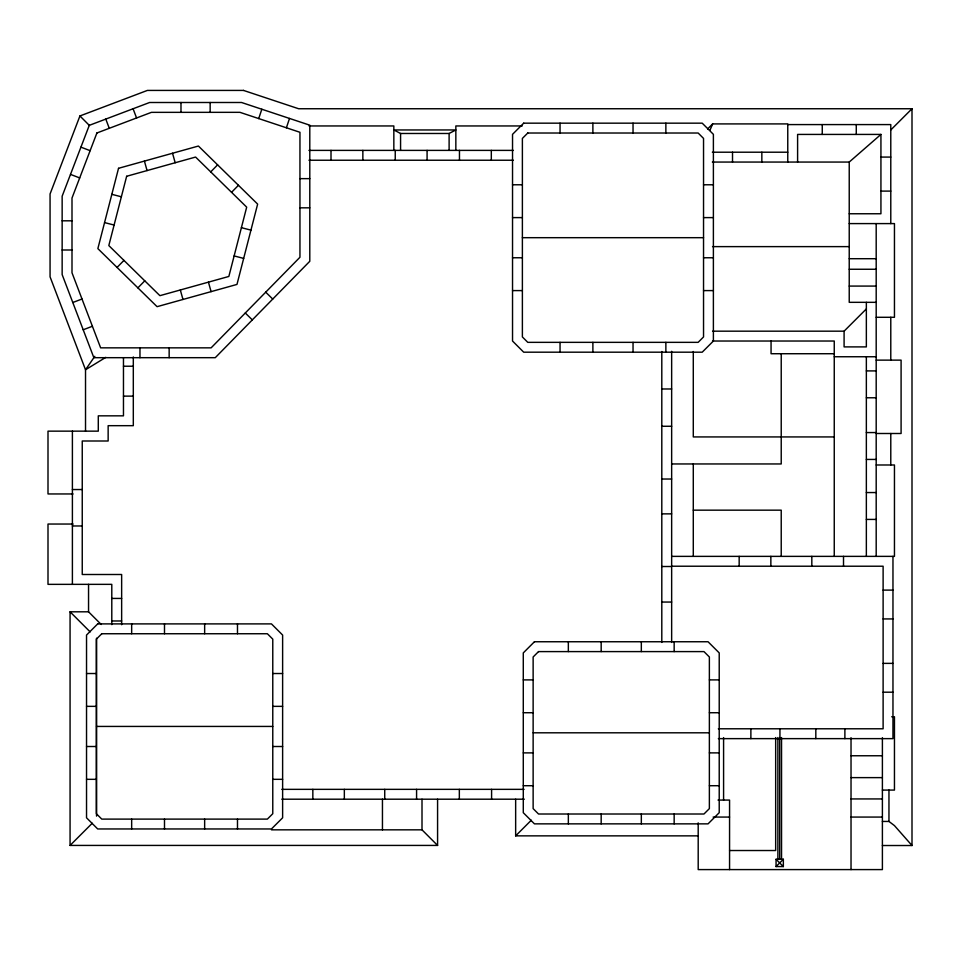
<?xml version="1.0" encoding="UTF-8"?>
<svg xmlns="http://www.w3.org/2000/svg" width="960" height="960" viewBox="0 0 960 960"><rect width="100%" height="100%" fill="white"/><g stroke="black" fill="none" stroke-linecap="round" stroke-linejoin="round"><path stroke-width="1.44" d="M258.72 118.584L261.828 109.236M286.404 127.788L289.512 118.44M243.552 90.42L147.384 90.42L79.932 115.956L50.064 193.98L50.064 276.828L85.524 369.768L85.524 431.148M709.896 130.404L712.644 123.912L787.764 123.912L787.764 162.06M94.8 356.316L85.524 369.768L105.756 357.372M117.048 267.432L123.948 260.4M210.72 171.888L217.608 164.856M137.892 287.856L144.78 280.824M231.552 192.324L238.452 185.292M707.604 128.952L712.644 123.912M101.22 624.492L88.548 611.808L70.068 611.808L70.068 845.424L92.256 823.236M890.784 129.96L912 108.744L298.632 108.744L243.492 90.408M712.572 331.176L844.092 331.176L866.352 308.928M515.652 799.2L515.652 835.86L531.312 820.2M776.064 866.568L783.348 859.272L783.348 866.568L776.064 866.568L776.064 859.272L783.348 859.272M712.356 162.06L849.228 162.06L880.932 134.424L880.932 213.756L849.228 213.756M449.112 133.476L455.844 129.96L393.84 129.96L400.572 133.476L449.112 133.476L449.112 150.384M72.804 302.508L82.008 299.004M83.208 329.772L92.4 326.268M787.764 124.584L890.784 124.584L890.784 223.596M309.048 125.952L393.84 125.952L393.84 150.384M522.216 125.952L455.844 125.952L455.844 150.384M880.932 134.424L797.604 134.424L797.604 162.06M308.94 150.384L513.384 150.384M712.356 152.208L787.764 152.208M880.932 157.08L890.784 157.08M308.94 160.236L513.384 160.236M299.952 178.644L309.792 178.644M512.532 184.776L522.384 184.776M703.536 184.776L713.388 184.776M880.932 191.1L890.784 191.1M299.952 207.828L309.792 207.828M512.532 217.608L522.384 217.608M703.536 217.608L713.388 217.608M62.148 220.812L72 220.812M849.228 223.596L894.456 223.596L894.456 317.292L876.192 317.292M522.384 237.684L703.536 237.684M712.536 246.624L849.228 246.624M62.148 249.996L72 249.996M512.532 257.76L522.384 257.76M703.536 257.76L713.388 257.76M849.228 258.708L876.192 258.708M849.228 269.256L876.192 269.256M849.228 286.08L876.192 286.08M512.532 290.592L522.384 290.592M703.536 290.592L713.388 290.592M876.192 302.328L849.228 302.328L849.228 162.06M712.536 341.028L834.252 341.028L834.252 556.368M834.252 353.724L771.06 353.724L771.06 341.028M834.252 356.748L876.192 356.748M876.192 360.132L901.092 360.132L901.092 433.5L876.192 433.5M123.468 366.228L133.308 366.228M866.352 370.908L876.192 370.908M661.8 388.98L671.652 388.98M123.468 396.132L133.308 396.132M866.352 397.776L876.192 397.776M661.8 426.264L671.652 426.264M866.352 432.564L876.192 432.564M834.252 436.932L693.288 436.932L693.288 351.516M866.352 459.432L876.192 459.432M671.652 463.956L781.224 463.956L781.224 353.724M876.192 464.988L894.456 464.988L894.456 556.368L671.652 556.368M661.8 479.028L671.652 479.028M72.396 489.54L82.248 489.54M866.352 492.552L876.192 492.552M73.068 493.956L48 493.956L48 431.148L98.292 431.148L98.292 415.836L123.468 415.836L123.468 357.78M693.288 510.168L781.224 510.168L781.224 556.368M661.8 513.864L671.652 513.864M866.352 519.42L876.192 519.42M73.068 524.04L48 524.04L48 584.352L111.792 584.352L111.792 624.612M72.396 525.972L82.248 525.972M671.652 566.22L883.116 566.22L883.116 728.784L718.344 728.784M661.8 566.508L671.652 566.508M883.116 590.112L892.968 590.112M111.792 598.428L121.644 598.428M661.8 602.052L671.652 602.052M883.116 618.936L892.968 618.936M111.792 620.976L121.644 620.976M883.116 663.372L892.968 663.372M86.532 673.524L96.372 673.524M272.772 673.524L282.624 673.524M523.284 679.896L533.136 679.896M709.368 679.896L719.22 679.896M883.116 692.196L892.968 692.196M86.532 706.356L96.372 706.356M272.772 706.356L282.624 706.356M523.284 712.728L533.136 712.728M709.368 712.728L719.22 712.728M891.708 716.76L894.456 716.76L894.456 790.08L882.396 790.08M96.54 726.432L272.772 726.432M533.136 732.804L709.368 732.804M718.344 738.636L892.968 738.636L892.968 556.368M86.532 746.508L96.372 746.508M272.772 746.508L282.624 746.508M523.284 752.88L533.136 752.88M709.368 752.88L719.22 752.88M851.028 755.76L882.396 755.76M851.028 777.624L882.396 777.624M86.532 779.328L96.372 779.328M272.772 779.328L282.624 779.328M523.284 785.712L533.136 785.712M709.368 785.712L719.22 785.712M281.808 789.348L524.1 789.348M851.028 798.936L882.396 798.936M281.808 799.2L524.328 799.2M718.008 800.076L729.564 800.076L729.564 869.592M713.124 817.068L729.564 817.068M851.028 817.068L882.396 817.068M882.396 821.448L888.96 821.448L894.456 825.612L912 845.52L882.396 845.52M271.452 829.836L422.004 829.836L437.58 845.424L437.58 799.2M515.652 835.86L698.196 835.86M70.068 845.424L437.58 845.424M729.564 850.524L775.668 850.524L775.668 737.568M111.828 194.328L121.368 196.788M241.404 227.676L250.944 230.136M104.556 222.588L114.096 225.048M234.132 255.936L243.672 258.396M80.928 147.144L90.132 150.672M70.5 174.396L79.692 177.924M265.716 292.164L272.748 299.064M245.28 313.008L252.324 319.896M776.064 859.272L783.348 866.568M70.068 611.808L90.144 631.884M79.932 115.956L89.448 125.508M133.08 108.756L136.572 117.972M105.792 119.088L109.272 128.292M172.536 153.252L175.176 162.744M208.44 282.144L211.08 291.636M144.42 161.088L147.06 170.58M180.324 289.98L182.976 299.46M912 108.744L912 845.52M890.784 317.292L890.784 360.132M890.784 433.5L890.784 464.988M888.96 790.08L888.96 821.448M882.396 737.712L882.396 869.592L698.196 869.592L698.196 822.852M876.192 223.596L876.192 556.368M866.352 302.328L866.352 346.896L844.092 346.896L844.092 331.176M866.352 356.748L866.352 556.368M856.272 124.584L856.272 134.424M851.028 737.724L851.028 869.592M844.884 728.784L844.884 738.636M843.516 556.368L843.516 566.22M822.264 124.584L822.264 134.424M815.82 728.784L815.82 738.636M811.824 556.368L811.824 566.22M781.536 737.544L781.536 859.272M779.94 728.784L779.94 738.636M779.712 737.544L779.712 859.272M777.888 737.544L777.888 859.272M770.856 556.368L770.856 566.22M761.844 152.208L761.844 162.06M750.876 728.784L750.876 738.636M739.164 556.368L739.164 566.22M732.516 152.208L732.516 162.06M723.588 737.592L723.588 800.076M693.288 463.956L693.288 556.368M674.16 641.748L674.16 651.6M674.16 814.008L674.16 823.86M671.652 351.312L671.652 642.432M665.868 123.168L665.868 133.02M665.868 342.348L665.868 352.188M661.8 351.516L661.8 642.432M641.328 641.748L641.328 651.6M641.328 814.008L641.328 823.86M633.036 123.168L633.036 133.02M633.036 342.348L633.036 352.188M601.176 641.748L601.176 651.6M601.176 814.008L601.176 823.86M592.884 123.168L592.884 133.02M592.884 342.348L592.884 352.188M568.344 641.748L568.344 651.6M568.344 814.008L568.344 823.86M560.052 123.168L560.052 133.02M560.052 342.348L560.052 352.188M491.592 789.348L491.592 799.2M491.316 150.384L491.316 160.236M459.468 150.384L459.468 160.236M459.336 789.348L459.336 799.2M427.08 150.384L427.08 160.236M422.004 799.2L422.004 829.836M416.58 789.348L416.58 799.2M400.572 133.476L400.572 150.384M395.244 150.384L395.244 160.236M384.732 789.348L384.732 799.2M382.452 799.2L382.452 829.836M362.856 150.384L362.856 160.236M344.34 789.348L344.34 799.2M331.008 150.384L331.008 160.236M312.84 789.348L312.84 799.2M237.48 623.892L237.48 633.744M237.48 819.108L237.48 828.96M210.156 102.492L210.156 112.344M204.648 623.892L204.648 633.744M204.648 819.108L204.648 828.96M180.984 102.504L180.984 112.344M169.152 347.844L169.152 357.684M164.496 623.892L164.496 633.744M164.496 819.108L164.496 828.96M139.968 347.844L139.968 357.684M133.308 356.976L133.308 425.676L108.144 425.676L108.144 441L82.248 441L82.248 574.5L121.644 574.5L121.644 624.72M131.664 623.892L131.664 633.744M131.664 819.108L131.664 828.96M96.54 638.22L96.54 816.12M88.548 584.352L88.548 611.808M72.396 431.148L72.396 584.352M118.536 168.3L97.86 248.616L157.08 306.672L236.976 284.424L257.64 204.108L198.42 146.04L118.536 168.3M126.648 176.268L108.816 245.568L159.912 295.668L228.852 276.456L246.684 207.156L195.588 157.056L126.648 176.268M89.28 125.34L62.148 196.212L62.148 274.596L93.852 357.684L215.268 357.684L309.792 261.276L309.792 125.184L241.536 102.492L149.592 102.504L89.28 125.34M96.9 132.984L72 198.036L72 272.784L100.632 347.844L211.128 347.844L299.952 257.256L299.952 132.288L239.952 112.332L151.404 112.356L96.9 132.984M523.692 123.168L512.532 134.34L512.532 341.028L523.692 352.188L702.216 352.188L713.388 341.028L713.388 134.34L702.216 123.168L523.692 123.168M527.772 133.02L522.384 138.408L522.384 336.948L527.772 342.348L698.148 342.348L703.536 336.948L703.536 138.408L698.148 133.02L527.772 133.02M97.692 623.892L86.532 635.052L86.532 817.8L97.692 828.96L271.452 828.96L282.624 817.8L282.624 635.052L271.452 623.892L97.692 623.892M101.772 633.744L96.372 639.132L96.372 813.72L101.772 819.108L267.372 819.108L272.772 813.72L272.772 639.132L267.372 633.744L101.772 633.744M534.444 641.748L523.284 652.908L523.284 812.7L534.444 823.86L708.048 823.86L719.22 812.7L719.22 652.908L708.048 641.748L534.444 641.748M538.524 651.6L533.136 656.988L533.136 808.62L538.524 814.008L703.968 814.008L709.368 808.62L709.368 656.988L703.968 651.6L538.524 651.6"/></g></svg>
